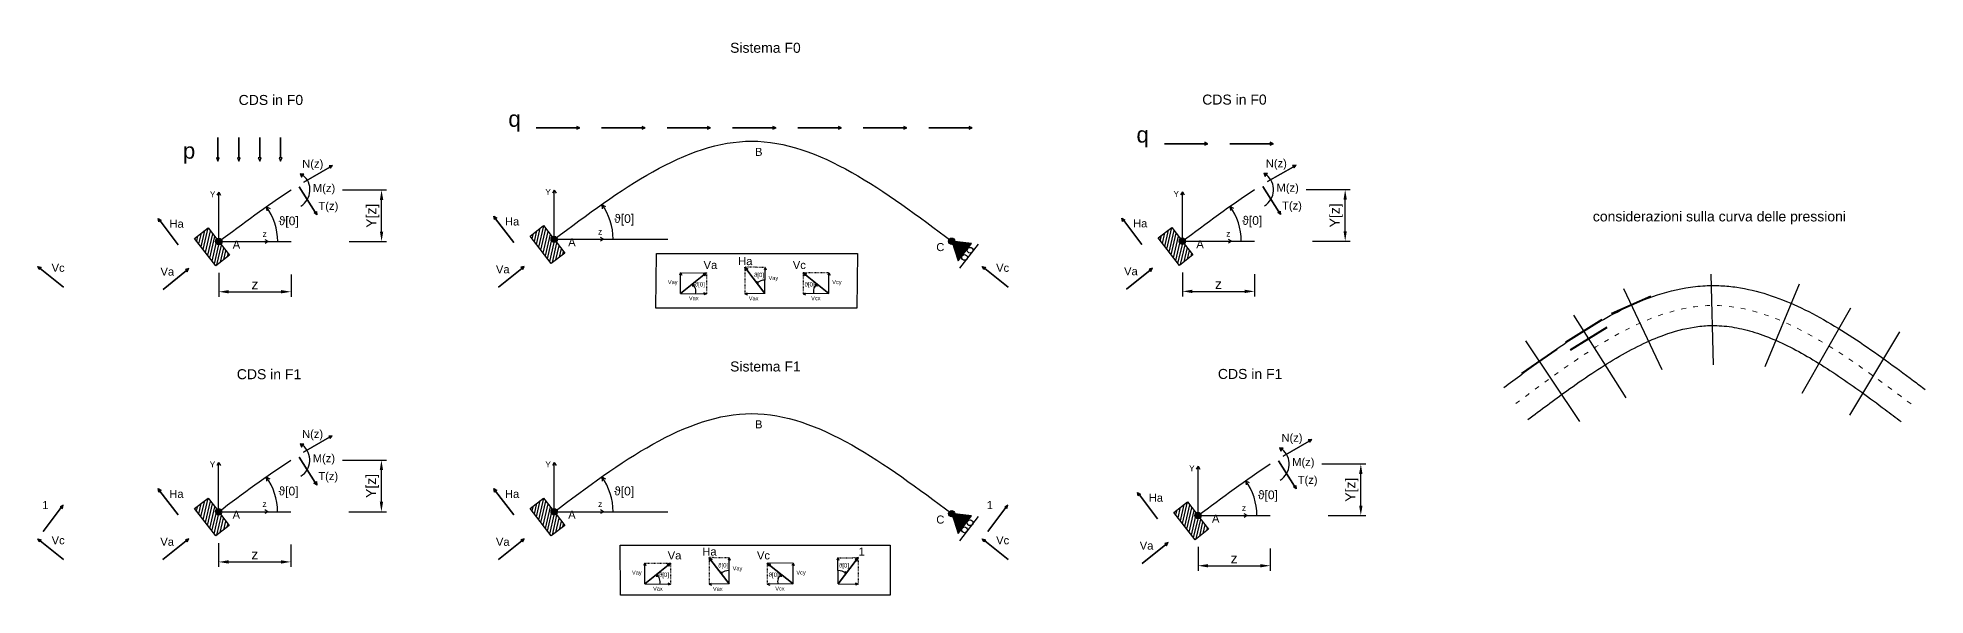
# Model space of a CAD drawing. Header units: millimetres. Extents: x 2204 to 3208, y 1462 to 1602.
# Drawn here: x 2735.8 to 3207.6, y 1463 to 1602.3 of the extents above; entities that cross this region are included whole.
import ezdxf

# ---------------------------------------------------------------- set-up
doc = ezdxf.new("R2010")
doc.units = ezdxf.units.MM
doc.linetypes.add('ACAD_ISO03W100', pattern=[30, 12, -18])
doc.styles.get("Standard").update_dxf_attribs({"font": 'arial.ttf'})
doc.dimstyles.new('ISO-25', dxfattribs={"dimtxt": 2.5, "dimasz": 2.5, "dimexe": 1.25, "dimexo": 0.625, "dimtad": 1, "dimtxsty": 'Standard', "dimcen": 2.5, "dimadec": 0, "dimazin": 0, "dimtfac": 1, "dimtmove": 0, "dimatfit": 3, "dimfxl": 1, "dimarcsym": 0})

# ---------------------------------------------------------------- blocks, each defined once
blk = doc.blocks.new('*U23')
h = blk.add_hatch(color=1)
h.dxf.hatch_style = 1
h.paths.add_polyline_path([(10.12, 0.35), (10.12, 0), (10.9, 0)])
h.paths.add_polyline_path([(10.9, 0), (10.12, 0), (10.12, -0.35)])
at = {"color": 240, "lineweight": 30, "true_color": 0xed1f24}
blk.add_lwpolyline([(10.9, 0), (10.12, 0.35), (10.12, 0), (0, 0), (10.12, 0), (10.12, -0.35)], close=True, dxfattribs=at)
blk = doc.blocks.new('*U24')
at = {"color": 0, "linetype": 'ByBlock', "lineweight": -2, "transparency": 16777216}
for p in [(2276.9, 1580.26), (2293.26, 1580.26), (2309.61, 1580.26), (2325.96, 1580.26), (2342.32, 1580.26), (2358.67, 1580.26), (2375.02, 1580.26)]:
    blk.add_blockref('*U23', p, dxfattribs=at)
blk = doc.blocks.new('*D26')
at = {"color": 0, "lineweight": -2, "transparency": 16777216}
for p, q in [((2811.98, 1564.27), (2822.98, 1564.27)), ((2821.73, 1553.88), (2821.73, 1561.77)), ((2813.59, 1551.38), (2822.98, 1551.38))]:
    blk.add_line(p, q, dxfattribs=at)
at = {"color": 0, "transparency": 16777216}
for points in [[(2821.32, 1561.77), (2822.15, 1561.77), (2821.73, 1564.27)], [(2821.32, 1553.88), (2822.15, 1553.88), (2821.73, 1551.38)]]:
    blk.add_solid(points, dxfattribs=at)
at = {"layer": 'Defpoints', "color": 0, "transparency": 16777216}
for p in [(2811.36, 1564.27), (2821.73, 1564.27), (2812.97, 1551.38)]:
    blk.add_point(p, dxfattribs=at)
at = {"color": 0, "transparency": 16777216, "insert": (2819.51, 1557.82), "char_height": 2.5, "attachment_point": 5, "rotation": 90}
blk.add_mtext('Y[z]', dxfattribs=at)
blk = doc.blocks.new('*D27')
at = {"color": 0, "lineweight": -2, "transparency": 16777216}
for p, q in [((2781.04, 1543.54), (2781.04, 1537.58)), ((2799.1, 1543.16), (2799.1, 1537.58)), ((2783.54, 1538.83), (2796.6, 1538.83))]:
    blk.add_line(p, q, dxfattribs=at)
at = {"color": 0, "transparency": 16777216}
for points in [[(2783.54, 1539.25), (2783.54, 1538.42), (2781.04, 1538.83)], [(2796.6, 1539.25), (2796.6, 1538.42), (2799.1, 1538.83)]]:
    blk.add_solid(points, dxfattribs=at)
at = {"layer": 'Defpoints', "color": 0, "transparency": 16777216}
for p in [(2781.04, 1544.17), (2799.1, 1543.79), (2799.1, 1538.83)]:
    blk.add_point(p, dxfattribs=at)
at = {"color": 0, "transparency": 16777216, "insert": (2790.07, 1540.71), "char_height": 2.5, "attachment_point": 5}
blk.add_mtext('z', dxfattribs=at)
blk = doc.blocks.new('*D28')
at = {"color": 0, "lineweight": -2, "transparency": 16777216}
for p, q in [((2811.94, 1496.75), (2822.94, 1496.75)), ((2821.69, 1486.36), (2821.69, 1494.25)), ((2813.55, 1483.86), (2822.94, 1483.86))]:
    blk.add_line(p, q, dxfattribs=at)
at = {"color": 0, "transparency": 16777216}
for points in [[(2821.28, 1494.25), (2822.11, 1494.25), (2821.69, 1496.75)], [(2821.28, 1486.36), (2822.11, 1486.36), (2821.69, 1483.86)]]:
    blk.add_solid(points, dxfattribs=at)
at = {"layer": 'Defpoints', "color": 0, "transparency": 16777216}
for p in [(2811.31, 1496.75), (2821.69, 1496.75), (2812.92, 1483.86)]:
    blk.add_point(p, dxfattribs=at)
at = {"color": 0, "transparency": 16777216, "insert": (2819.47, 1490.31), "char_height": 2.5, "attachment_point": 5, "rotation": 90}
blk.add_mtext('Y[z]', dxfattribs=at)
blk = doc.blocks.new('*D29')
at = {"color": 0, "lineweight": -2, "transparency": 16777216}
for p, q in [((2781, 1476.03), (2781, 1470.07)), ((2799.06, 1475.65), (2799.06, 1470.07)), ((2783.5, 1471.32), (2796.56, 1471.32))]:
    blk.add_line(p, q, dxfattribs=at)
at = {"color": 0, "transparency": 16777216}
for points in [[(2783.5, 1471.74), (2783.5, 1470.9), (2781, 1471.32)], [(2796.56, 1471.74), (2796.56, 1470.9), (2799.06, 1471.32)]]:
    blk.add_solid(points, dxfattribs=at)
at = {"layer": 'Defpoints', "color": 0, "transparency": 16777216}
for p in [(2781, 1476.65), (2799.06, 1476.27), (2799.06, 1471.32)]:
    blk.add_point(p, dxfattribs=at)
at = {"color": 0, "transparency": 16777216, "insert": (2790.03, 1473.19), "char_height": 2.5, "attachment_point": 5}
blk.add_mtext('z', dxfattribs=at)
blk = doc.blocks.new('*D30')
at = {"color": 0, "lineweight": -2, "transparency": 16777216}
for p, q in [((3052.86, 1564.36), (3063.87, 1564.36)), ((3062.62, 1553.97), (3062.62, 1561.86)), ((3054.47, 1551.47), (3063.87, 1551.47))]:
    blk.add_line(p, q, dxfattribs=at)
at = {"color": 0, "transparency": 16777216}
for points in [[(3062.2, 1561.86), (3063.03, 1561.86), (3062.62, 1564.36)], [(3062.2, 1553.97), (3063.03, 1553.97), (3062.62, 1551.47)]]:
    blk.add_solid(points, dxfattribs=at)
at = {"layer": 'Defpoints', "color": 0, "transparency": 16777216}
for p in [(3052.24, 1564.36), (3062.62, 1564.36), (3053.85, 1551.47)]:
    blk.add_point(p, dxfattribs=at)
at = {"color": 0, "transparency": 16777216, "insert": (3060.39, 1557.91), "char_height": 2.5, "attachment_point": 5, "rotation": 90}
blk.add_mtext('Y[z]', dxfattribs=at)
blk = doc.blocks.new('*D31')
at = {"color": 0, "lineweight": -2, "transparency": 16777216}
for p, q in [((3021.92, 1543.63), (3021.92, 1537.68)), ((3039.99, 1543.25), (3039.99, 1537.68)), ((3024.42, 1538.93), (3037.49, 1538.93))]:
    blk.add_line(p, q, dxfattribs=at)
at = {"color": 0, "transparency": 16777216}
for points in [[(3024.42, 1539.34), (3024.42, 1538.51), (3021.92, 1538.93)], [(3037.49, 1539.34), (3037.49, 1538.51), (3039.99, 1538.93)]]:
    blk.add_solid(points, dxfattribs=at)
at = {"layer": 'Defpoints', "color": 0, "transparency": 16777216}
for p in [(3021.92, 1544.26), (3039.99, 1543.88), (3039.99, 1538.93)]:
    blk.add_point(p, dxfattribs=at)
at = {"color": 0, "transparency": 16777216, "insert": (3030.95, 1540.8), "char_height": 2.5, "attachment_point": 5}
blk.add_mtext('z', dxfattribs=at)
blk = doc.blocks.new('*D32')
at = {"color": 0, "lineweight": -2, "transparency": 16777216}
for p, q in [((3056.78, 1495.8), (3067.78, 1495.8)), ((3066.53, 1485.41), (3066.53, 1493.3)), ((3058.39, 1482.91), (3067.78, 1482.91))]:
    blk.add_line(p, q, dxfattribs=at)
at = {"color": 0, "transparency": 16777216}
for points in [[(3066.11, 1493.3), (3066.95, 1493.3), (3066.53, 1495.8)], [(3066.11, 1485.41), (3066.95, 1485.41), (3066.53, 1482.91)]]:
    blk.add_solid(points, dxfattribs=at)
at = {"layer": 'Defpoints', "color": 0, "transparency": 16777216}
for p in [(3056.15, 1495.8), (3066.53, 1495.8), (3057.76, 1482.91)]:
    blk.add_point(p, dxfattribs=at)
at = {"color": 0, "transparency": 16777216, "insert": (3064.31, 1489.36), "char_height": 2.5, "attachment_point": 5, "rotation": 90}
blk.add_mtext('Y[z]', dxfattribs=at)
blk = doc.blocks.new('*D33')
at = {"color": 0, "lineweight": -2, "transparency": 16777216}
for p, q in [((3025.83, 1475.08), (3025.83, 1469.12)), ((3043.9, 1474.69), (3043.9, 1469.12)), ((3028.33, 1470.37), (3041.4, 1470.37))]:
    blk.add_line(p, q, dxfattribs=at)
at = {"color": 0, "transparency": 16777216}
for points in [[(3028.33, 1470.78), (3028.33, 1469.95), (3025.83, 1470.37)], [(3041.4, 1470.78), (3041.4, 1469.95), (3043.9, 1470.37)]]:
    blk.add_solid(points, dxfattribs=at)
at = {"layer": 'Defpoints', "color": 0, "transparency": 16777216}
for p in [(3025.83, 1475.7), (3043.9, 1475.32), (3043.9, 1470.37)]:
    blk.add_point(p, dxfattribs=at)
at = {"color": 0, "transparency": 16777216, "insert": (3034.87, 1472.24), "char_height": 2.5, "attachment_point": 5}
blk.add_mtext('z', dxfattribs=at)

msp = doc.modelspace()

# ---------------------------------------------------------------- hatches: boundary and pattern name
h = msp.add_hatch(color=1)
h.dxf.hatch_style = 1
h.paths.add_polyline_path([(3027.532, 1576.182), (3027.532, 1575.828), (3028.317, 1575.828)])
h.paths.add_polyline_path([(3028.317, 1575.828), (3027.532, 1575.828), (3027.532, 1575.474)])
h = msp.add_hatch(color=1)
h.dxf.hatch_style = 1
h.paths.add_polyline_path([(3043.888, 1576.183), (3043.888, 1575.829), (3044.673, 1575.829)])
h.paths.add_polyline_path([(3044.673, 1575.829), (3043.888, 1575.829), (3043.888, 1575.475)])
h = msp.add_hatch(color=1)
h.dxf.hatch_style = 1
h.paths.add_polyline_path([(2781.17, 1572.28), (2780.816, 1572.28), (2780.816, 1571.495)])
h.paths.add_polyline_path([(2780.816, 1571.495), (2780.816, 1572.28), (2780.462, 1572.28)])
h = msp.add_hatch(color=5)
h.dxf.hatch_style = 1
h.paths.add_polyline_path([(2801.743, 1567.501), (2802.331, 1568.334), (2801.381, 1568.415)])
h = msp.add_hatch(color=5)
h.dxf.hatch_style = 1
h.paths.add_polyline_path([(2808.604, 1570.286), (2808.784, 1569.981), (2808.963, 1569.675), (2809.461, 1570.378)])
h = msp.add_hatch(color=5)
h.dxf.hatch_style = 1
h.paths.add_polyline_path([(3042.626, 1567.592), (3043.214, 1568.425), (3042.263, 1568.506)])
h = msp.add_hatch(color=5)
h.dxf.hatch_style = 1
h.paths.add_polyline_path([(3049.487, 1570.377), (3049.666, 1570.072), (3049.845, 1569.767), (3050.344, 1570.469)])
h = msp.add_hatch(color=5)
h.dxf.hatch_style = 1
h.paths.add_polyline_path([(2766.089, 1556.303), (2766.372, 1556.515), (2766.656, 1556.727), (2765.902, 1557.144)])
h = msp.add_hatch(color=5)
h.dxf.hatch_style = 1
h.paths.add_polyline_path([(2805.469, 1558.905), (2805.169, 1558.717), (2804.869, 1558.529), (2805.586, 1558.052)])
h = msp.add_hatch(color=5)
h.dxf.hatch_style = 1
h.paths.add_polyline_path([(2849.947, 1556.871), (2850.23, 1557.083), (2850.514, 1557.295), (2849.76, 1557.712)])
h = msp.add_hatch(color=5)
h.dxf.hatch_style = 1
h.paths.add_polyline_path([(3006.971, 1556.394), (3007.255, 1556.606), (3007.538, 1556.818), (3006.785, 1557.235)])
h = msp.add_hatch(color=5)
h.dxf.hatch_style = 1
h.paths.add_polyline_path([(3046.352, 1558.996), (3046.052, 1558.808), (3045.752, 1558.62), (3046.469, 1558.143)])
h = msp.add_hatch()
h.set_pattern_fill('ANSI31', color=256, scale=0.22, angle=32)
h.set_pattern_definition([(77, (500.26564, -0.5683), (-0.68059749, 0.15712831), [])])
h.paths.add_polyline_path([(2778.384, 1554.805), (2774.991, 1552.179), (2780.3, 1545.32), (2783.693, 1547.946), (2781.525, 1550.747, -0.6232746), (2780.244, 1551.375, -0.2320774), (2780.552, 1552.004)])
h = msp.add_hatch()
h.set_pattern_fill('ANSI31', color=256, scale=0.22, angle=32)
h.set_pattern_definition([(77, (584.124, 2e-13), (-0.68059749, 0.15712831), [])])
h.paths.add_polyline_path([(2862.243, 1555.373), (2858.849, 1552.747), (2864.158, 1545.888), (2867.551, 1548.514), (2865.384, 1551.315, -0.6232746), (2864.102, 1551.944, -0.2320774), (2864.41, 1552.573)])
at = {"true_color": 0xffffff}
h = msp.add_hatch(color=7, dxfattribs=at)
h.dxf.hatch_style = 1
h.paths.add_polyline_path([(2865.692, 1551.944, 1), (2864.102, 1551.944, 1)])
h = msp.add_hatch()
h.set_pattern_fill('ANSI31', color=256, scale=0.22, angle=32)
h.set_pattern_definition([(77, (741.14834, -0.4771), (-0.68059749, 0.15712831), [])])
h.paths.add_polyline_path([(3019.267, 1554.896), (3015.874, 1552.27), (3021.182, 1545.411), (3024.576, 1548.037), (3022.408, 1550.838, -0.6232746), (3021.126, 1551.467, -0.2320774), (3021.435, 1552.095)])
h = msp.add_hatch(color=7, dxfattribs=at)
h.dxf.hatch_style = 1
h.paths.add_polyline_path([(2780.244, 1551.375, 1), (2781.834, 1551.375, 1)])
h = msp.add_hatch(color=7, dxfattribs=at)
h.dxf.hatch_style = 1
h.paths.add_polyline_path([(2965.056, 1551.467, 1), (2963.466, 1551.467, 1)])
at = {"true_color": 0x000000}
h = msp.add_hatch(color=18, dxfattribs=at)
h.dxf.hatch_style = 1
h.paths.add_polyline_path([(2969.242, 1550.892), (2965.051, 1551.375, -0.2938791), (2964.505, 1550.71), (2965.859, 1546.521)])
at = {"true_color": 0xffffff}
h = msp.add_hatch(color=7, dxfattribs=at)
h.dxf.hatch_style = 1
h.paths.add_polyline_path([(3021.126, 1551.467, 1), (3022.717, 1551.467, 1)])
h = msp.add_hatch(color=5)
h.dxf.hatch_style = 1
h.paths.add_polyline_path([(2736.612, 1544.951), (2735.78, 1545.174), (2736.164, 1544.403), (2736.388, 1544.677)])
h = msp.add_hatch(color=5)
h.dxf.hatch_style = 1
h.paths.add_polyline_path([(2772.726, 1544.383), (2772.95, 1544.109), (2773.174, 1543.835), (2773.558, 1544.606)])
h = msp.add_hatch(color=5)
h.dxf.hatch_style = 1
h.paths.add_polyline_path([(2856.584, 1544.951), (2856.808, 1544.677), (2857.032, 1544.403), (2857.416, 1545.174)])
h = msp.add_hatch(color=5)
h.dxf.hatch_style = 1
h.paths.add_polyline_path([(2902.086, 1543.342), (2902.31, 1543.068), (2902.534, 1542.794), (2902.918, 1543.565)])
h = msp.add_hatch(color=5)
h.dxf.hatch_style = 1
h.paths.add_polyline_path([(2912.748, 1544.126), (2913.031, 1544.338), (2913.315, 1544.55), (2912.561, 1544.967)])
h = msp.add_hatch(color=5)
h.dxf.hatch_style = 1
h.paths.add_polyline_path([(2927.107, 1543.565), (2927.49, 1542.794), (2927.714, 1543.068), (2927.939, 1543.342)])
h = msp.add_hatch(color=5)
h.dxf.hatch_style = 1
h.paths.add_polyline_path([(2972.733, 1544.951), (2971.901, 1545.174), (2972.285, 1544.403), (2972.509, 1544.677)])
h = msp.add_hatch(color=5)
h.dxf.hatch_style = 1
h.paths.add_polyline_path([(3013.608, 1544.474), (3013.832, 1544.2), (3014.056, 1543.926), (3014.44, 1544.697)])
at = {"true_color": 0x000000}
h = msp.add_hatch(color=18, dxfattribs=at)
h.dxf.hatch_style = 1
h.paths.add_polyline_path([(3123.313, 1527.271), (3123.443, 1527.066), (3123.646, 1527.193, 0.4113417)])
h.paths.add_polyline_path([(3123.313, 1527.271, 0.2609357), (3123.197, 1527.064, 0.1408286), (3123.234, 1526.935), (3123.443, 1527.066)])
h.paths.add_polyline_path([(3123.443, 1527.066), (3123.234, 1526.935, 0.420733), (3123.573, 1526.861)])
h.paths.add_polyline_path([(3123.683, 1527.064, 0.1408286), (3123.646, 1527.193), (3123.443, 1527.066), (3123.573, 1526.861, 0.2524027)])
h = msp.add_hatch(color=5)
h.dxf.hatch_style = 1
h.paths.add_polyline_path([(2801.703, 1499.985), (2802.29, 1500.819), (2801.34, 1500.9)])
h = msp.add_hatch(color=5)
h.dxf.hatch_style = 1
h.paths.add_polyline_path([(2808.564, 1502.771), (2808.743, 1502.466), (2808.922, 1502.16), (2809.42, 1502.863)])
h = msp.add_hatch(color=5)
h.dxf.hatch_style = 1
h.paths.add_polyline_path([(3053.401, 1501.819), (3053.58, 1501.513), (3053.759, 1501.208), (3054.257, 1501.911)])
h = msp.add_hatch(color=5)
h.dxf.hatch_style = 1
h.paths.add_polyline_path([(3046.54, 1499.033), (3047.127, 1499.867), (3046.177, 1499.948)])
h = msp.add_hatch(color=5)
h.dxf.hatch_style = 1
h.paths.add_polyline_path([(2805.428, 1491.39), (2805.128, 1491.202), (2804.828, 1491.014), (2805.545, 1490.537)])
h = msp.add_hatch(color=5)
h.dxf.hatch_style = 1
h.paths.add_polyline_path([(2766.048, 1488.788), (2766.331, 1489), (2766.615, 1489.212), (2765.861, 1489.629)])
h = msp.add_hatch()
h.set_pattern_fill('ANSI31', color=256, scale=0.22, angle=32)
h.set_pattern_definition([(77, (500.2249, -68.0835), (-0.68059749, 0.15712831), [])])
h.paths.add_polyline_path([(2778.344, 1487.29), (2774.95, 1484.664), (2780.259, 1477.804), (2783.652, 1480.431), (2781.485, 1483.231, -0.6232746), (2780.203, 1483.86, -0.2320774), (2780.511, 1484.489)])
h = msp.add_hatch(color=5)
h.dxf.hatch_style = 1
h.paths.add_polyline_path([(2849.947, 1488.788), (2850.23, 1489), (2850.514, 1489.212), (2849.76, 1489.629)])
h = msp.add_hatch()
h.set_pattern_fill('ANSI31', color=256, scale=0.22, angle=32)
h.set_pattern_definition([(77, (584.124, -68.0835), (-0.68059749, 0.15712831), [])])
h.paths.add_polyline_path([(2862.243, 1487.29), (2858.849, 1484.664), (2864.158, 1477.804), (2867.551, 1480.431), (2865.384, 1483.231, -0.6232746), (2864.102, 1483.86, -0.2320774), (2864.41, 1484.489)])
h = msp.add_hatch(color=5)
h.dxf.hatch_style = 1
h.paths.add_polyline_path([(3010.885, 1487.836), (3011.168, 1488.048), (3011.452, 1488.26), (3010.698, 1488.677)])
h = msp.add_hatch()
h.set_pattern_fill('ANSI31', color=256, scale=0.22, angle=32)
h.set_pattern_definition([(77, (745.0619, -69.0356), (-0.68059749, 0.15712831), [])])
h.paths.add_polyline_path([(3023.181, 1486.338), (3019.787, 1483.712), (3025.096, 1476.852), (3028.489, 1479.479), (3026.322, 1482.279, -0.6232746), (3025.04, 1482.908, -0.2320774), (3025.348, 1483.537)])
h = msp.add_hatch(color=5)
h.dxf.hatch_style = 1
h.paths.add_polyline_path([(3050.265, 1490.438), (3049.965, 1490.25), (3049.665, 1490.062), (3050.382, 1489.585)])
h = msp.add_hatch(color=18, dxfattribs=at)
h.dxf.hatch_style = 1
h.paths.add_polyline_path([(2742.139, 1485.519), (2741.385, 1485.102), (2741.669, 1484.89), (2741.952, 1484.678)])
at = {"true_color": 0xffffff}
h = msp.add_hatch(color=7, dxfattribs=at)
h.dxf.hatch_style = 1
h.paths.add_polyline_path([(2781.793, 1483.86, 1), (2780.203, 1483.86, 1)])
h = msp.add_hatch(color=7, dxfattribs=at)
h.dxf.hatch_style = 1
h.paths.add_polyline_path([(2865.692, 1483.86, 1), (2864.102, 1483.86, 1)])
h = msp.add_hatch(color=7, dxfattribs=at)
h.dxf.hatch_style = 1
h.paths.add_polyline_path([(2965.056, 1483.383, 1), (2963.466, 1483.383, 1)])
at = {"true_color": 0x000000}
h = msp.add_hatch(color=18, dxfattribs=at)
h.dxf.hatch_style = 1
h.paths.add_polyline_path([(2969.242, 1482.808), (2965.051, 1483.292, -0.2938791), (2964.505, 1482.626), (2965.859, 1478.437)])
h = msp.add_hatch(color=18, dxfattribs=at)
h.dxf.hatch_style = 1
h.paths.add_polyline_path([(2978.26, 1485.519), (2977.506, 1485.102), (2977.789, 1484.89), (2978.073, 1484.678)])
at = {"true_color": 0xffffff}
h = msp.add_hatch(color=7, dxfattribs=at)
h.dxf.hatch_style = 1
h.paths.add_polyline_path([(3026.63, 1482.908, 1), (3025.04, 1482.908, 1)])
h = msp.add_hatch(color=5)
h.dxf.hatch_style = 1
h.paths.add_polyline_path([(2736.612, 1476.868), (2735.78, 1477.091), (2736.164, 1476.32), (2736.388, 1476.594)])
h = msp.add_hatch(color=5)
h.dxf.hatch_style = 1
h.paths.add_polyline_path([(2772.685, 1476.868), (2772.909, 1476.594), (2773.133, 1476.32), (2773.517, 1477.091)])
h = msp.add_hatch(color=5)
h.dxf.hatch_style = 1
h.paths.add_polyline_path([(2856.584, 1476.868), (2856.808, 1476.594), (2857.032, 1476.32), (2857.416, 1477.091)])
h = msp.add_hatch(color=5)
h.dxf.hatch_style = 1
h.paths.add_polyline_path([(2972.733, 1476.868), (2971.901, 1477.091), (2972.285, 1476.32), (2972.509, 1476.594)])
h = msp.add_hatch(color=5)
h.dxf.hatch_style = 1
h.paths.add_polyline_path([(2903.782, 1471.558), (2904.066, 1471.77), (2904.349, 1471.981), (2903.596, 1472.398)])
at = {"true_color": 0x000000}
h = msp.add_hatch(color=18, dxfattribs=at)
h.dxf.hatch_style = 1
h.paths.add_polyline_path([(2940.662, 1471.558), (2940.379, 1471.77), (2940.095, 1471.981), (2940.849, 1472.398)])
h = msp.add_hatch(color=5)
h.dxf.hatch_style = 1
h.paths.add_polyline_path([(3017.522, 1475.916), (3017.746, 1475.642), (3017.97, 1475.368), (3018.354, 1476.139)])
h = msp.add_hatch(color=5)
h.dxf.hatch_style = 1
h.paths.add_polyline_path([(2893.12, 1470.773), (2893.344, 1470.499), (2893.568, 1470.225), (2893.952, 1470.996)])
h = msp.add_hatch(color=5)
h.dxf.hatch_style = 1
h.paths.add_polyline_path([(2918.141, 1470.996), (2918.525, 1470.225), (2918.749, 1470.499), (2918.973, 1470.773)])

# ---------------------------------------------------------------- linework, layer by layer
at = {"color": 3}
for p, q in [((2781.039, 1563.679), (2780.577, 1562.931)), ((2781.039, 1551.375), (2781.039, 1563.679)), ((2781.039, 1563.679), (2781.5, 1562.931)), ((2864.897, 1564.248), (2864.435, 1563.499)), ((2864.897, 1551.944), (2864.897, 1564.248)), ((2864.897, 1564.248), (2865.359, 1563.499)), ((3021.921, 1563.771), (3021.46, 1563.022)), ((3021.921, 1551.467), (3021.921, 1563.771)), ((3021.921, 1563.771), (3022.383, 1563.022)), ((2877.201, 1551.944), (2876.453, 1552.405)), ((2781.039, 1551.375), (2793.343, 1551.375)), ((2793.343, 1551.375), (2792.594, 1551.837)), ((2793.343, 1551.375), (2792.594, 1550.914)), ((2864.897, 1551.944), (2877.201, 1551.944)), ((2877.201, 1551.944), (2876.453, 1551.482)), ((3021.921, 1551.467), (3034.225, 1551.467)), ((3034.225, 1551.467), (3033.477, 1551.928)), ((3034.225, 1551.467), (3033.477, 1551.005)), ((2780.998, 1496.164), (2780.536, 1495.416)), ((2780.998, 1483.86), (2780.998, 1496.164)), ((2780.998, 1496.164), (2781.459, 1495.416)), ((2864.897, 1496.164), (2864.435, 1495.416)), ((2864.897, 1483.86), (2864.897, 1496.164)), ((2864.897, 1496.164), (2865.359, 1495.416)), ((3025.835, 1495.212), (3025.373, 1494.464)), ((3025.835, 1482.908), (3025.835, 1495.212)), ((3025.835, 1495.212), (3026.296, 1494.464)), ((2780.998, 1483.86), (2793.302, 1483.86)), ((2793.302, 1483.86), (2792.554, 1484.322)), ((2793.302, 1483.86), (2792.554, 1483.399)), ((2864.897, 1483.86), (2877.201, 1483.86)), ((2877.201, 1483.86), (2876.453, 1484.322)), ((2877.201, 1483.86), (2876.453, 1483.399)), ((3025.835, 1482.908), (3038.139, 1482.908)), ((3038.139, 1482.908), (3037.391, 1483.37)), ((3038.139, 1482.908), (3037.391, 1482.447))]:
    msp.add_line(p, q, dxfattribs=at)
for p, q in [((2917.57, 1538.387), (2917.631, 1544.909)), ((3154.07, 1543.228), (3154.617, 1520.529)), ((2896.47, 1538.387), (2902.918, 1538.33)), ((2917.57, 1538.387), (2912.561, 1538.343)), ((2933.554, 1538.387), (2927.107, 1538.33)), ((3132.166, 1539.673), (3141.749, 1519.435)), ((3176.119, 1540.733), (3167.523, 1520.057)), ((3188.929, 1534.689), (3176.8, 1513.386)), ((3119.663, 1533.018), (3132.805, 1512.325)), ((2908.604, 1465.818), (2908.666, 1472.34)), ((2935.841, 1465.818), (2935.779, 1472.34)), ((2887.505, 1465.818), (2893.952, 1465.761)), ((2908.604, 1465.818), (2903.596, 1465.774)), ((2924.589, 1465.818), (2918.141, 1465.761)), ((2935.841, 1465.818), (2940.849, 1465.774))]:
    msp.add_line(p, q)
at = {"color": 240, "lineweight": 30, "true_color": 0xed1f24}
for points in [[(2780.816, 1571.495), (2781.17, 1572.28), (2780.816, 1572.28), (2780.816, 1577.338), (2780.816, 1572.28), (2780.462, 1572.28)], [(2786.046, 1571.495), (2786.4, 1572.28), (2786.046, 1572.28), (2786.046, 1577.338), (2786.046, 1572.28), (2785.692, 1572.28)], [(2791.276, 1571.495), (2791.63, 1572.28), (2791.276, 1572.28), (2791.276, 1577.338), (2791.276, 1572.28), (2790.922, 1572.28)], [(2796.505, 1571.495), (2796.859, 1572.28), (2796.505, 1572.28), (2796.505, 1577.338), (2796.505, 1572.28), (2796.151, 1572.28)], [(3028.317, 1575.828), (3027.532, 1576.182), (3027.532, 1575.828), (3017.415, 1575.828), (3027.532, 1575.828), (3027.532, 1575.474)], [(3044.67, 1575.828), (3043.885, 1576.182), (3043.885, 1575.828), (3033.768, 1575.828), (3043.885, 1575.828), (3043.885, 1575.474)]]:
    msp.add_lwpolyline(points, close=True, dxfattribs=at)
at = {"color": 5, "lineweight": 30}
for points in [[(2801.381, 1568.415), (2801.743, 1567.501)], [(2801.381, 1568.415), (2802.331, 1568.334)], [(2801.743, 1567.501), (2802.331, 1568.334)], [(3042.263, 1568.506), (3042.626, 1567.592)], [(3042.263, 1568.506), (3043.214, 1568.425)], [(3042.626, 1567.592), (3043.214, 1568.425)], [(2801.34, 1500.9), (2801.703, 1499.985)], [(2801.34, 1500.9), (2802.29, 1500.819)], [(2801.703, 1499.985), (2802.29, 1500.819)], [(3046.177, 1499.948), (3046.54, 1499.033)], [(3046.177, 1499.948), (3047.127, 1499.867)], [(3046.54, 1499.033), (3047.127, 1499.867)]]:
    msp.add_lwpolyline(points, dxfattribs=at)
for points in [[(2809.461, 1570.378), (2808.604, 1570.286), (2808.784, 1569.981), (2802.292, 1566.256), (2808.784, 1569.981), (2808.963, 1569.675)], [(3050.344, 1570.469), (3049.487, 1570.377), (3049.666, 1570.072), (3043.175, 1566.347), (3049.666, 1570.072), (3049.845, 1569.767)], [(2805.586, 1558.052), (2804.869, 1558.529), (2805.169, 1558.717), (2801.134, 1565.021), (2805.169, 1558.717), (2805.469, 1558.905)], [(3046.469, 1558.143), (3045.752, 1558.62), (3046.052, 1558.808), (3042.017, 1565.112), (3046.052, 1558.808), (3046.352, 1558.996)], [(2765.902, 1557.144), (2766.656, 1556.727), (2766.372, 1556.515), (2770.91, 1550.563), (2766.372, 1556.515), (2766.089, 1556.303)], [(2849.76, 1557.712), (2850.514, 1557.295), (2850.23, 1557.083), (2854.769, 1551.132), (2850.23, 1557.083), (2849.947, 1556.871)], [(3006.785, 1557.235), (3007.538, 1556.818), (3007.255, 1556.606), (3011.793, 1550.655), (3007.255, 1556.606), (3006.971, 1556.394)], [(2735.78, 1545.174), (2736.612, 1544.951), (2736.388, 1544.677), (2742.228, 1539.996), (2736.388, 1544.677), (2736.164, 1544.403)], [(2773.558, 1544.606), (2772.726, 1544.383), (2772.95, 1544.109), (2767.11, 1539.428), (2772.95, 1544.109), (2773.174, 1543.835)], [(2857.416, 1545.174), (2856.584, 1544.951), (2856.808, 1544.677), (2850.968, 1539.996), (2856.808, 1544.677), (2857.032, 1544.403)], [(2902.918, 1543.565), (2902.086, 1543.342), (2902.31, 1543.068), (2896.47, 1538.387), (2902.31, 1543.068), (2902.534, 1542.794)], [(2912.561, 1544.967), (2913.315, 1544.55), (2913.031, 1544.338), (2917.57, 1538.387), (2913.031, 1544.338), (2912.748, 1544.126)], [(2927.107, 1543.565), (2927.939, 1543.342), (2927.714, 1543.068), (2933.554, 1538.387), (2927.714, 1543.068), (2927.49, 1542.794)], [(2971.901, 1545.174), (2972.733, 1544.951), (2972.509, 1544.677), (2978.349, 1539.996), (2972.509, 1544.677), (2972.285, 1544.403)], [(3014.44, 1544.697), (3013.608, 1544.474), (3013.832, 1544.2), (3007.993, 1539.519), (3013.832, 1544.2), (3014.056, 1543.926)], [(2809.42, 1502.863), (2808.564, 1502.771), (2808.743, 1502.466), (2802.251, 1498.74), (2808.743, 1502.466), (2808.922, 1502.16)], [(3054.257, 1501.911), (3053.401, 1501.819), (3053.58, 1501.513), (3047.088, 1497.788), (3053.58, 1501.513), (3053.759, 1501.208)], [(2805.545, 1490.537), (2804.828, 1491.014), (2805.128, 1491.202), (2801.094, 1497.506), (2805.128, 1491.202), (2805.428, 1491.39)], [(3050.382, 1489.585), (3049.665, 1490.062), (3049.965, 1490.25), (3045.931, 1496.554), (3049.965, 1490.25), (3050.265, 1490.438)], [(2765.861, 1489.629), (2766.615, 1489.212), (2766.331, 1489), (2770.87, 1483.048), (2766.331, 1489), (2766.048, 1488.788)], [(2849.76, 1489.629), (2850.514, 1489.212), (2850.23, 1489), (2854.769, 1483.048), (2850.23, 1489), (2849.947, 1488.788)], [(3010.698, 1488.677), (3011.452, 1488.26), (3011.168, 1488.048), (3015.707, 1482.096), (3011.168, 1488.048), (3010.885, 1487.836)], [(2735.78, 1477.091), (2736.612, 1476.868), (2736.388, 1476.594), (2742.228, 1471.912), (2736.388, 1476.594), (2736.164, 1476.32)], [(2773.517, 1477.091), (2772.685, 1476.868), (2772.909, 1476.594), (2767.069, 1471.912), (2772.909, 1476.594), (2773.133, 1476.32)], [(2857.416, 1477.091), (2856.584, 1476.868), (2856.808, 1476.594), (2850.968, 1471.912), (2856.808, 1476.594), (2857.032, 1476.32)], [(2971.901, 1477.091), (2972.733, 1476.868), (2972.509, 1476.594), (2978.349, 1471.912), (2972.509, 1476.594), (2972.285, 1476.32)], [(2903.596, 1472.398), (2904.349, 1471.981), (2904.066, 1471.77), (2908.604, 1465.818), (2904.066, 1471.77), (2903.782, 1471.558)], [(3018.354, 1476.139), (3017.522, 1475.916), (3017.746, 1475.642), (3011.906, 1470.96), (3017.746, 1475.642), (3017.97, 1475.368)], [(2893.952, 1470.996), (2893.12, 1470.773), (2893.344, 1470.499), (2887.505, 1465.818), (2893.344, 1470.499), (2893.568, 1470.225)], [(2918.141, 1470.996), (2918.973, 1470.773), (2918.749, 1470.499), (2924.589, 1465.818), (2918.749, 1470.499), (2918.525, 1470.225)]]:
    msp.add_lwpolyline(points, close=True, dxfattribs=at)
for points in [[(2792.919, 1560.09), (2793.032, 1559.013)], [(2792.919, 1560.09), (2793.857, 1559.594)], [(2876.777, 1560.658), (2876.891, 1559.581)], [(2876.777, 1560.658), (2877.715, 1560.162)], [(3033.802, 1560.181), (3033.915, 1559.104)], [(3033.802, 1560.181), (3034.739, 1559.685)], [(2781.525, 1550.747), (2783.693, 1547.946), (2780.3, 1545.32), (2774.991, 1552.179), (2778.384, 1554.805), (2780.552, 1552.004)], [(2865.384, 1551.315), (2867.551, 1548.514), (2864.158, 1545.888), (2858.849, 1552.747), (2862.243, 1555.373), (2864.41, 1552.573)], [(3022.408, 1550.838), (3024.576, 1548.037), (3021.182, 1545.411), (3015.874, 1552.27), (3019.267, 1554.896), (3021.435, 1552.095)], [(2781.039, 1551.375), (2799.103, 1551.375)], [(2864.897, 1551.944), (2893.287, 1551.944)], [(2964.261, 1551.467), (2965.859, 1546.521), (2965.859, 1546.521), (2969.242, 1550.892), (2969.242, 1550.892), (2964.261, 1551.467)], [(2966.27, 1544.699), (2970.983, 1550.715)], [(3021.921, 1551.467), (3039.986, 1551.467)], [(2896.47, 1538.387), (2896.47, 1543.565), (2896.17, 1542.992)], [(2896.47, 1538.387), (2896.47, 1543.565), (2896.77, 1542.992)], [(2917.631, 1544.909), (2917.38, 1544.303)], [(2917.631, 1544.909), (2917.872, 1544.298)], [(2933.554, 1538.387), (2933.554, 1543.565), (2933.254, 1542.992)], [(2933.554, 1538.387), (2933.554, 1543.565), (2933.854, 1542.992)], [(2899.39, 1540.727), (2899.461, 1540.144)], [(2899.39, 1540.727), (2899.946, 1540.543)], [(2902.918, 1538.33), (2902.307, 1538.09)], [(2902.918, 1538.33), (2902.311, 1538.581)], [(2912.561, 1538.33), (2913.168, 1538.581)], [(2912.561, 1538.33), (2913.172, 1538.09)], [(2915.54, 1541.049), (2915.674, 1541.478)], [(2915.54, 1541.049), (2915.945, 1541.049)], [(2927.107, 1538.33), (2927.713, 1538.581)], [(2927.107, 1538.33), (2927.717, 1538.09)], [(2930.634, 1540.727), (2930.078, 1540.543)], [(2930.634, 1540.727), (2930.564, 1540.144)], [(3201.183, 1528.801), (3188.663, 1508.027)], [(3107.707, 1526.546), (3121.214, 1506.4)], [(3105.266, 1510.872), (3105.266, 1510.872)], [(2792.878, 1492.574), (2792.992, 1491.498)], [(2792.878, 1492.574), (2793.816, 1492.079)], [(2876.777, 1492.574), (2876.891, 1491.498)], [(2876.777, 1492.574), (2877.715, 1492.079)], [(3037.715, 1491.622), (3037.829, 1490.546)], [(3037.715, 1491.622), (3038.653, 1491.127)], [(2781.485, 1483.231), (2783.652, 1480.431), (2780.259, 1477.804), (2774.95, 1484.664), (2778.344, 1487.29), (2780.511, 1484.489)], [(2865.384, 1483.231), (2867.551, 1480.431), (2864.158, 1477.804), (2858.849, 1484.664), (2862.243, 1487.29), (2864.41, 1484.489)], [(3026.322, 1482.279), (3028.489, 1479.479), (3025.096, 1476.852), (3019.787, 1483.712), (3023.181, 1486.338), (3025.348, 1483.537)], [(2780.998, 1483.86), (2799.062, 1483.86)], [(2864.897, 1483.86), (2893.287, 1483.86)], [(2964.261, 1483.383), (2965.859, 1478.437), (2965.859, 1478.437), (2969.242, 1482.808), (2969.242, 1482.808), (2964.261, 1483.383)], [(2966.27, 1476.616), (2970.983, 1482.631)], [(3025.835, 1482.908), (3043.899, 1482.908)], [(2908.666, 1472.34), (2908.415, 1471.734)], [(2908.666, 1472.34), (2908.906, 1471.729)], [(2935.779, 1472.34), (2935.539, 1471.729)], [(2935.779, 1472.34), (2936.03, 1471.734)], [(2887.505, 1465.818), (2887.505, 1470.996), (2887.204, 1470.424)], [(2887.505, 1465.818), (2887.505, 1470.996), (2887.805, 1470.424)], [(2890.424, 1468.159), (2890.495, 1467.576)], [(2890.424, 1468.159), (2890.981, 1467.974)], [(2906.574, 1468.48), (2906.709, 1468.909)], [(2906.574, 1468.48), (2906.979, 1468.48)], [(2921.669, 1468.159), (2921.113, 1467.974)], [(2921.669, 1468.159), (2921.598, 1467.576)], [(2924.589, 1465.818), (2924.589, 1470.996), (2924.289, 1470.424)], [(2924.589, 1465.818), (2924.589, 1470.996), (2924.889, 1470.424)], [(2937.87, 1468.48), (2937.465, 1468.48)], [(2937.87, 1468.48), (2937.736, 1468.909)], [(2893.952, 1465.761), (2893.342, 1465.521)], [(2893.952, 1465.761), (2893.346, 1466.012)], [(2903.596, 1465.761), (2904.202, 1466.012)], [(2903.596, 1465.761), (2904.206, 1465.521)], [(2918.141, 1465.761), (2918.747, 1466.012)], [(2918.141, 1465.761), (2918.752, 1465.521)], [(2940.849, 1465.761), (2940.238, 1465.521)], [(2940.849, 1465.761), (2940.243, 1466.012)]]:
    msp.add_lwpolyline(points)
for points in [[(2890.434, 1548.379), (2940.683, 1548.379), (2940.52, 1534.765), (2890.271, 1534.765)], [(2881.359, 1475.471), (2948.835, 1475.471), (2948.896, 1462.997), (2881.42, 1462.997)]]:
    msp.add_lwpolyline(points, close=True)
at = {"linetype": 'ACAD_ISO03W100', "ltscale": 0.01}
for points in [[(2896.47, 1543.565), (2902.918, 1543.565)], [(2902.918, 1543.565), (2902.918, 1538.33)], [(2912.561, 1544.967), (2912.561, 1538.33)], [(2917.631, 1544.909), (2912.561, 1544.967)], [(2927.107, 1543.565), (2927.107, 1538.33)], [(2933.554, 1543.565), (2927.107, 1543.565)], [(2903.596, 1472.398), (2903.596, 1465.761)], [(2908.666, 1472.34), (2903.596, 1472.398)], [(2935.779, 1472.34), (2940.849, 1472.398)], [(2940.849, 1472.398), (2940.849, 1465.761)], [(2887.505, 1470.996), (2893.952, 1470.996)], [(2893.952, 1470.996), (2893.952, 1465.761)], [(2918.141, 1470.996), (2918.141, 1465.761)], [(2924.589, 1470.996), (2918.141, 1470.996)]]:
    msp.add_lwpolyline(points, dxfattribs=at)
at = {"color": 3, "lineweight": 40}
for points in [[(3139.069, 1537.671), (3129.228, 1533.302)], [(3126.785, 1531.846), (3117.66, 1526.13)], [(3115.553, 1524.51), (3106.711, 1518.365)]]:
    msp.add_lwpolyline(points, dxfattribs=at)
at = {"color": 1, "lineweight": 40}
msp.add_lwpolyline([(3128.002, 1529.922), (3118.877, 1524.206)], dxfattribs=at)
at = {"color": 18, "lineweight": 30, "true_color": 0x000000}
for points in [[(2742.139, 1485.519), (2741.385, 1485.102), (2741.669, 1484.89), (2737.13, 1478.939), (2741.669, 1484.89), (2741.952, 1484.678)], [(2978.26, 1485.519), (2977.506, 1485.102), (2977.789, 1484.89), (2973.251, 1478.939), (2977.789, 1484.89), (2978.073, 1484.678)], [(2940.849, 1472.398), (2940.095, 1471.981), (2940.379, 1471.77), (2935.841, 1465.818), (2940.379, 1471.77), (2940.662, 1471.558)]]:
    msp.add_lwpolyline(points, close=True, dxfattribs=at)
for centre, radius in [((2864.897, 1551.944), 0.795), ((2781.039, 1551.375), 0.795), ((2964.261, 1551.467), 0.795), ((2967.465, 1547.417), 0.716), ((2968.855, 1549.19), 0.716), ((3021.921, 1551.467), 0.795), ((2780.998, 1483.86), 0.795), ((2864.897, 1483.86), 0.795), ((2964.261, 1483.383), 0.795), ((2968.855, 1481.107), 0.716), ((3025.835, 1482.908), 0.795), ((2967.465, 1479.334), 0.716)]:
    msp.add_circle(centre, radius)
at = {"color": 1}
msp.add_circle((3123.44, 1527.064), 0.243, dxfattribs=at)
at = {"color": 5, "lineweight": 30}
for centre in [(2799.103, 1564.27), (3039.986, 1564.361), (2799.062, 1496.755), (3043.899, 1495.802)]:
    msp.add_arc(centre, 4.73, 301.5513, 51.22429, dxfattribs=at)
for centre, radius, start, end in [((2781.039, 1551.375), 14.733, 360, 36.25995), ((2864.897, 1551.944), 14.733, 360, 36.25995), ((3021.921, 1551.467), 14.733, 360, 36.25995), ((2898.143, 1538.946), 2.175, 343.56229, 55.01932), ((2917.57, 1538.387), 3.348, 89.45912, 127.32707), ((2931.881, 1538.946), 2.175, 124.98068, 196.43771), ((2780.998, 1483.86), 14.733, 360, 36.25995), ((2864.897, 1483.86), 14.733, 360, 36.25995), ((3025.835, 1482.908), 14.733, 360, 36.25995), ((2889.178, 1466.377), 2.175, 343.56229, 55.01932), ((2908.604, 1465.818), 3.348, 89.45912, 127.32707), ((2922.916, 1466.377), 2.175, 124.98068, 196.43771), ((2935.841, 1465.818), 3.348, 52.67293, 90.54088)]:
    msp.add_arc(centre, radius, start, end)
at = {"lineweight": 30}
for points in [[(2864.897, 1551.944), (2881.352, 1564.283), (2914.473, 1588.808), (2947.594, 1563.967), (2964.261, 1551.467)], [(2864.897, 1483.86), (2881.352, 1496.199), (2914.473, 1520.724), (2947.594, 1495.883), (2964.261, 1483.383)]]:
    msp.add_open_spline(points, degree=3, knots=[0.7112579, 0.7112579, 0.7112579, 0.7112579, 55.9016994, 111.8033989, 111.8033989, 111.8033989, 111.8033989], dxfattribs=at)
for points in [[(2781.039, 1551.375), (2787.06, 1555.891), (2793.082, 1560.385), (2799.103, 1564.27)], [(3021.921, 1551.467), (3027.943, 1555.982), (3033.964, 1560.477), (3039.986, 1564.361)], [(2780.998, 1483.86), (2787.019, 1488.376), (2793.041, 1492.87), (2799.062, 1496.755)], [(3025.835, 1482.908), (3031.856, 1487.424), (3037.878, 1491.918), (3043.899, 1495.802)]]:
    msp.add_open_spline(points, degree=3, dxfattribs=at)
at = {"lineweight": 30, "ltscale": 0.1}
for points, knots in [([(3102.267, 1514.873), (3105.292, 1517.141), (3108.338, 1519.421), (3115.767, 1524.783), (3120.173, 1527.801), (3129.127, 1533.147), (3133.677, 1535.477), (3141.431, 1538.368), (3144.57, 1539.259), (3149.363, 1540.073), (3150.974, 1540.257), (3153.914, 1540.411), (3155.243, 1540.413), (3157.88, 1540.282), (3159.192, 1540.15), (3163.099, 1539.579), (3165.668, 1538.961), (3170.731, 1537.351), (3173.226, 1536.358), (3180.704, 1532.91), (3185.597, 1530.004), (3195.246, 1523.601), (3200.002, 1520.102), (3205.685, 1515.854), (3206.659, 1515.124), (3207.63, 1514.395)], [0.7112579, 0.7112579, 0.7112579, 0.7112579, 10.8491277, 10.8491277, 25.2486803, 25.2486803, 39.648233, 39.648233, 49.1635849, 49.1635849, 53.9191062, 53.9191062, 57.783893, 57.783893, 61.6486799, 61.6486799, 69.3782537, 69.3782537, 77.1078275, 77.1078275, 92.8267003, 92.8267003, 108.5455731, 108.5455731, 111.8033989, 111.8033989, 111.8033989, 111.8033989]), ([(3108.266, 1506.872), (3111.546, 1509.332), (3114.802, 1511.767), (3122.209, 1517.078), (3126.342, 1519.871), (3134.463, 1524.646), (3138.45, 1526.625), (3144.879, 1528.949), (3147.386, 1529.621), (3151.137, 1530.213), (3152.42, 1530.338), (3154.513, 1530.407), (3155.328, 1530.398), (3156.975, 1530.312), (3157.803, 1530.234), (3160.305, 1529.9), (3161.998, 1529.543), (3167.248, 1528.071), (3170.889, 1526.549), (3178.326, 1522.685), (3182.12, 1520.345), (3189.802, 1515.165), (3193.69, 1512.325), (3198.948, 1508.407), (3200.287, 1507.403), (3201.63, 1506.395)], [0.7112579, 0.7112579, 0.7112579, 0.7112579, 11.7244278, 11.7244278, 25.9809161, 25.9809161, 40.2374044, 40.2374044, 49.6723733, 49.6723733, 54.6710031, 54.6710031, 57.8961853, 57.8961853, 61.1213674, 61.1213674, 67.5717316, 67.5717316, 80.814097, 80.814097, 94.0564624, 94.0564624, 107.2988278, 107.2988278, 111.8033989, 111.8033989, 111.8033989, 111.8033989])]:
    msp.add_open_spline(points, degree=3, knots=knots, dxfattribs=at)
at = {"linetype": 'ACAD_ISO03W100', "lineweight": 13, "ltscale": 0.1}
msp.add_open_spline([(3105.266, 1510.872), (3121.721, 1523.211), (3154.842, 1547.736), (3187.963, 1522.895), (3204.63, 1510.395)], degree=3, knots=[0.7112579, 0.7112579, 0.7112579, 0.7112579, 55.9016994, 111.8033989, 111.8033989, 111.8033989, 111.8033989], dxfattribs=at)

# ---------------------------------------------------------------- block references
msp.add_blockref('*U24', (583.488, -0.477))

# ---------------------------------------------------------------- texts
at = {"char_height": 2.5, "attachment_point": 4, "bg_fill": 3, "box_fill_scale": 1.5, "bg_fill_color": 256, "bg_fill_transparency": 0}
for s, width, insert in [(' Sistema F0', 20.29526, (2907.883, 1599.781)), ('CDS in F0', 25.90592, (2786.007, 1586.744)), ('CDS in F0', 25.90592, (3026.889, 1586.835)), (' considerazioni sulla curva delle pressioni', 68.8023, (3123.568, 1557.28)), ('CDS in F1', 25.90592, (2785.542, 1518.214)), (' Sistema F1', 20.29526, (2907.883, 1520.144)), ('CDS in F1', 25.90592, (3030.803, 1518.276))]:
    msp.add_mtext_dynamic_manual_height_columns(s, width=width, gutter_width=12.5, heights=[0], dxfattribs=dict(at, insert=insert))
for s, width, insert, char_height, attachment_point in [('{\\C240;\\c2367469;q}', 4.69031, (2853.424, 1584.056), 4, 1), ('{\\C240;\\c2367469;q}', 4.69031, (3010.448, 1580.099), 4, 1), ('{\\C240;\\c2367469;p}', 4.69031, (2772.052, 1576.083), 4, 1), ('{\\C5;B}', 4.69031, (2915.096, 1574.793), 2, 1), ('{\\H1.08333x;\\C5;ϑ[0]}', 4.69031, (2796.007, 1557.628), 2, 1), ('{\\H1.08333x;\\C5;ϑ[0]}', 4.69031, (2879.866, 1558.196), 2, 1), ('{\\H1.08333x;\\C5;ϑ[0]}', 4.69031, (3036.89, 1557.719), 2, 1), ('{\\C5;A}', 4.69031, (2784.522, 1551.626), 2, 1), ('{\\C5;A}', 4.69031, (2868.381, 1552.195), 2, 1), ('{\\C5;C}', 4.69031, (2960.403, 1550.992), 2, 1), ('{\\C5;A}', 4.69031, (3025.405, 1551.718), 2, 1), ('Vay', 4.46498, (2893.302, 1541.734), 1, 1), ('Vay', 4.46498, (2918.474, 1542.771), 1, 1), ('Vcy', 4.46498, (2936.722, 1541.734), 1, 3), ('Vax', 4.46498, (2898.571, 1537.723), 1, 1), ('Vax', 4.46498, (2913.533, 1537.664), 1, 1), ('Vcx', 4.46498, (2931.453, 1537.723), 1, 3), ('{\\C5;B}', 4.69031, (2915.096, 1506.71), 2, 1), ('{\\H1.08333x;\\C5;ϑ[0]}', 4.69031, (2795.967, 1490.113), 2, 1), ('{\\H1.08333x;\\C5;ϑ[0]}', 4.69031, (2879.866, 1490.113), 2, 1), ('{\\H1.08333x;\\C5;ϑ[0]}', 4.69031, (3040.804, 1489.161), 2, 1), ('{\\C5;A}', 4.69031, (2784.482, 1484.111), 2, 1), ('{\\C5;A}', 4.69031, (2868.381, 1484.111), 2, 1), ('{\\C5;C}', 4.69031, (2960.403, 1482.908), 2, 1), ('{\\C5;A}', 4.69031, (3029.319, 1483.159), 2, 1), ('Vay', 4.46498, (2884.336, 1469.165), 1, 1), ('Vay', 4.46498, (2909.508, 1470.202), 1, 1), ('Vcy', 4.46498, (2927.757, 1469.165), 1, 3), ('Vax', 4.46498, (2889.606, 1465.154), 1, 1), ('Vax', 4.46498, (2904.567, 1465.095), 1, 1), ('Vcx', 4.46498, (2922.487, 1465.154), 1, 3)]:
    msp.add_mtext_dynamic_manual_height_columns(s, width=width, gutter_width=12.5, heights=[0], dxfattribs=dict(insert=insert, char_height=char_height, attachment_point=attachment_point))
at = {"color": 5, "char_height": 2, "attachment_point": 1, "rotation": 0.92936}
for insert in [(2801.87, 1571.782), (3042.753, 1571.873), (2801.829, 1504.267), (3046.666, 1503.315)]:
    msp.add_mtext_dynamic_manual_height_columns('N(z)', width=4.46498, gutter_width=12.5, heights=[0], dxfattribs=dict(at, insert=insert))
at = {"color": 3, "char_height": 1.5, "attachment_point": 1}
for s, width, insert in [('Y', 2.5961, (2778.805, 1563.938)), ('Y', 2.5961, (2862.663, 1564.507)), ('Y', 2.5961, (3019.687, 1564.03)), ('z', 2.69235, (2791.996, 1554.041)), ('z', 2.69235, (2875.854, 1554.609)), ('z', 2.69235, (3032.878, 1554.132)), ('Y', 2.5961, (2778.764, 1496.423)), ('Y', 2.5961, (2862.663, 1496.423)), ('Y', 2.5961, (3023.601, 1495.471)), ('z', 2.69235, (2791.955, 1486.526)), ('z', 2.69235, (2875.854, 1486.526)), ('z', 2.69235, (3036.792, 1485.573))]:
    msp.add_mtext_dynamic_manual_height_columns(s, width=width, gutter_width=12.5, heights=[0], dxfattribs=dict(at, insert=insert))
at = {"color": 5, "char_height": 2}
for s, insert, attachment_point in [('M(z)', (2804.566, 1565.757), 1), ('M(z)', (3045.449, 1565.848), 1), ('T(z)', (2805.956, 1561.277), 1), ('Ha', (2852.573, 1557.398), 1), ('T(z)', (3046.838, 1561.368), 1), ('Ha', (2768.714, 1556.83), 1), ('Ha', (3009.597, 1556.921), 1), ('Vc', (2739.243, 1545.815), 1), ('Va', (2766.463, 1544.87), 1), ('Va', (2850.322, 1545.439), 1), ('Va', (2902.226, 1546.521), 1), ('Ha', (2910.876, 1547.486), 1), ('Vc', (2927.798, 1546.521), 3), ('Vc', (2975.364, 1545.815), 1), ('Va', (3007.346, 1544.962), 1), ('M(z)', (2804.525, 1498.241), 1), ('M(z)', (3049.362, 1497.289), 1), ('T(z)', (2805.915, 1493.761), 1), ('T(z)', (3050.752, 1492.809), 1), ('Ha', (2768.674, 1489.314), 1), ('Ha', (2852.573, 1489.314), 1), ('Ha', (3013.511, 1488.362), 1), ('Vc', (2739.243, 1477.731), 1), ('Va', (2766.423, 1477.355), 1), ('Va', (2850.322, 1477.355), 1), ('Vc', (2975.364, 1477.731), 1), ('Va', (2893.261, 1473.952), 1), ('Ha', (2901.91, 1474.917), 1), ('Vc', (2918.832, 1473.952), 3), ('Va', (3011.26, 1476.403), 1)]:
    msp.add_mtext_dynamic_manual_height_columns(s, width=4.46498, gutter_width=12.5, heights=[0], dxfattribs=dict(at, insert=insert, attachment_point=attachment_point))
at = {"color": 7, "true_color": 0xffffff, "char_height": 1}
for insert, attachment_point in [((2914.832, 1543.582), 1), ((2900.036, 1541.223), 1), ((2929.988, 1541.223), 3), ((2891.07, 1468.654), 1), ((2905.866, 1471.013), 1), ((2921.023, 1468.654), 3), ((2938.578, 1471.013), 3)]:
    msp.add_mtext_dynamic_manual_height_columns('{\\H1.08333x;ϑ[0]}', width=2.28779, gutter_width=12.5, heights=[0], dxfattribs=dict(at, insert=insert, attachment_point=attachment_point))
at = {"color": 18, "true_color": 0x000000, "char_height": 2}
for insert, attachment_point in [((2736.887, 1486.525), 1), ((2973.008, 1486.525), 1), ((2942.534, 1474.917), 3)]:
    msp.add_mtext_dynamic_manual_height_columns('1', width=4.46498, gutter_width=12.5, heights=[0], dxfattribs=dict(at, insert=insert, attachment_point=attachment_point))

# ---------------------------------------------------------------- dimensions: what is measured, and where the dimension line sits
for base, p1, p2, picture, middle in [((2821.733, 1564.27), (2812.966, 1551.375), (2811.356, 1564.27), '*D26', (2819.511, 1557.823)), ((3062.616, 1564.361), (3053.848, 1551.467), (3052.238, 1564.361), '*D30', (3060.394, 1557.914)), ((2821.692, 1496.755), (2812.925, 1483.86), (2811.315, 1496.755), '*D28', (2819.47, 1490.307)), ((3066.529, 1495.802), (3057.762, 1482.908), (3056.152, 1495.802), '*D32', (3064.307, 1489.355))]:
    dim = msp.add_linear_dim(base=base, p1=p1, p2=p2, angle=90, text='Y[z]', dimstyle='ISO-25')
    dim.commit()
    dim.dimension.update_dxf_attribs({"geometry": picture, "text_midpoint": middle})
for base, p1, p2, picture, middle in [((2799.103, 1538.834), (2781.039, 1544.167), (2799.103, 1543.787), '*D27', (2790.071, 1540.709)), ((3039.986, 1538.926), (3021.921, 1544.259), (3039.986, 1543.878), '*D31', (3030.954, 1540.801)), ((2799.062, 1471.319), (2780.998, 1476.652), (2799.062, 1476.272), '*D29', (2790.03, 1473.194)), ((3043.899, 1470.367), (3025.835, 1475.7), (3043.899, 1475.32), '*D33', (3034.867, 1472.242))]:
    dim = msp.add_linear_dim(base=base, p1=p1, p2=p2, text='z', dimstyle='ISO-25')
    dim.commit()
    dim.dimension.update_dxf_attribs({"geometry": picture, "text_midpoint": middle})

doc.saveas('drawing.dxf')
